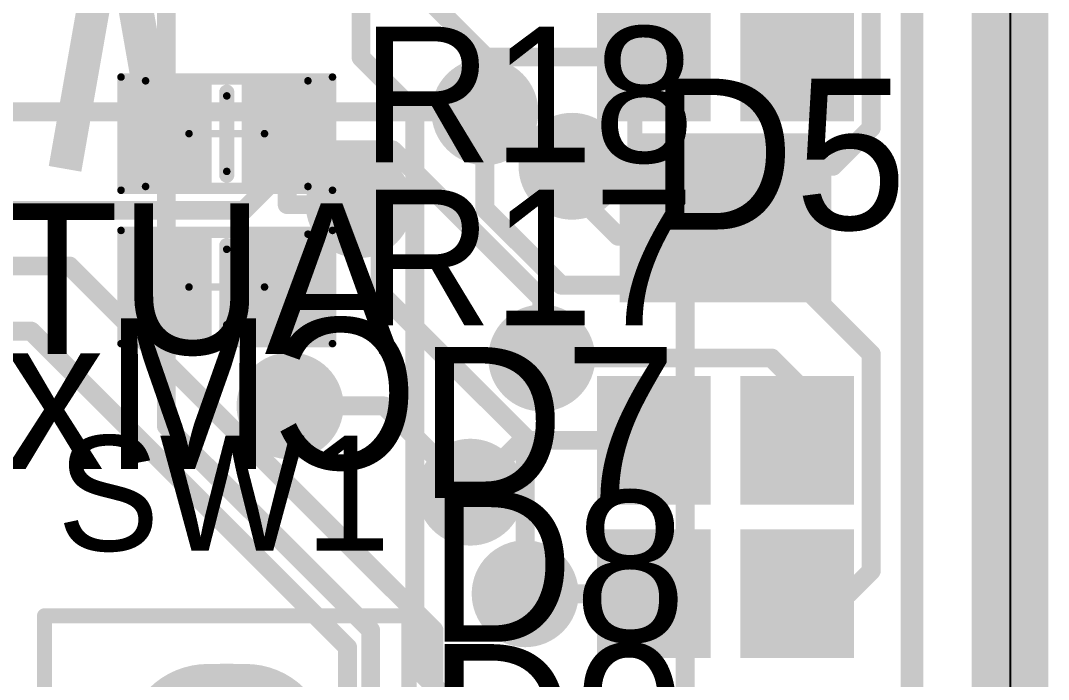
# Model space of a CAD drawing. Extents: x 50.3 to 133.3, y 75.7 to 118.9.
# Drawn here: x 119.7 to 133.31, y 85.73 to 94.46 of the extents above; entities that cross this region are included whole.
import ezdxf

# ---------------------------------------------------------------- set-up
doc = ezdxf.new("R2010")
doc.units = 0
doc.layers.get('0').update_dxf_attribs({"linetype": 'CONTINUOUS'})
for name, color, linetype in [('BOTTOMLAYER', 5, 'CONTINUOUS'), ('BOTTOMOVERLAY', 54, 'CONTINUOUS'), ('BOTTOMPASTE', 16, 'CONTINUOUS'), ('BOTTOMSOLDER', 6, 'CONTINUOUS'), ('INTERNALPLANE1', 76, 'CONTINUOUS'), ('INTERNALPLANE2', 16, 'CONTINUOUS'), ('KEEPOUTLAYER', 6, 'CONTINUOUS'), ('MECHANICAL13', 56, 'CONTINUOUS'), ('MECHANICAL15', 56, 'CONTINUOUS'), ('MULTILAYER', 9, 'CONTINUOUS'), ('PADHOLELAYER', 156, 'CONTINUOUS'), ('TOPLAYER', 1, 'CONTINUOUS'), ('TOPOVERLAY', 2, 'CONTINUOUS'), ('TOPPASTE', 8, 'CONTINUOUS'), ('TOPSOLDER', 216, 'CONTINUOUS'), ('VIAHOLELAYER', 16, 'CONTINUOUS')]:
    doc.layers.add(name, color=color, linetype=linetype)

# ---------------------------------------------------------------- blocks, each defined once
blk = doc.blocks.new('MELF_B_15')
at = {"layer": 'BOTTOMLAYER'}
for points in [[(-3.15, 1.3), (-3.15, -1.3), (-1.6, 1.3), (-1.6, -1.3)], [(1.6, 1.3), (1.6, -1.3), (3.15, 1.3), (3.15, -1.3)]]:
    blk.add_solid(points, dxfattribs=at)
at = {"layer": 'BOTTOMOVERLAY', "const_width": 0.2}
for points in [[(1.3, 1.2), (-1.3, 1.2)], [(1.11, -1.2), (1.11, 1.2)], [(1.3, -1.2), (1.3, 1.2)], [(1.3, -1.2), (-1.3, -1.2)]]:
    blk.add_lwpolyline(points, dxfattribs=at)
at = {"layer": 'BOTTOMOVERLAY', "const_width": 0.1}
for points in [[(-1.35, 1.2, 1), (-1.25, 1.2, 1)], [(1.06, 1.2, 1), (1.16, 1.2, 1)], [(1.25, 1.2, 1), (1.35, 1.2, 1)], [(1.25, 1.2, 1), (1.35, 1.2, 1)], [(-1.35, -1.2, 1), (-1.25, -1.2, 1)], [(1.06, -1.2, 1), (1.16, -1.2, 1)], [(1.25, -1.2, 1), (1.35, -1.2, 1)], [(1.25, -1.2, 1), (1.35, -1.2, 1)]]:
    blk.add_lwpolyline(points, format="xyb", close=True, dxfattribs=at)
at = {"layer": 'BOTTOMPASTE'}
for points in [[(-3.15, 1.3), (-3.15, -1.3), (-1.6, 1.3), (-1.6, -1.3)], [(1.6, 1.3), (1.6, -1.3), (3.15, 1.3), (3.15, -1.3)]]:
    blk.add_solid(points, dxfattribs=at)
at = {"layer": 'BOTTOMSOLDER'}
for points in [[(-3.252, 1.402), (-3.252, -1.402), (-1.498, 1.402), (-1.498, -1.402)], [(1.498, 1.402), (1.498, -1.402), (3.252, 1.402), (3.252, -1.402)]]:
    blk.add_solid(points, dxfattribs=at)
blk = doc.blocks.new('LED_805_GREEN_18')
at = {"layer": 'TOPLAYER'}
for points in [[(-1.6, 0.75), (-1.6, -0.75), (-0.3, 0.75), (-0.3, -0.75)], [(0.3, 0.75), (0.3, -0.75), (1.6, 0.75), (1.6, -0.75)]]:
    blk.add_solid(points, dxfattribs=at)
at = {"layer": 'TOPPASTE'}
for points in [[(-1.6, 0.75), (-1.6, -0.75), (-0.3, 0.75), (-0.3, -0.75)], [(0.3, 0.75), (0.3, -0.75), (1.6, 0.75), (1.6, -0.75)]]:
    blk.add_solid(points, dxfattribs=at)
at = {"layer": 'TOPSOLDER'}
for points in [[(-1.702, 0.852), (-1.702, -0.852), (-0.198, 0.852), (-0.198, -0.852)], [(0.198, 0.852), (0.198, -0.852), (1.702, 0.852), (1.702, -0.852)]]:
    blk.add_solid(points, dxfattribs=at)
blk = doc.blocks.new('LED_805_RED_20')
at = {"layer": 'TOPLAYER'}
for points in [[(-1.6, 0.75), (-1.6, -0.75), (-0.3, 0.75), (-0.3, -0.75)], [(0.3, 0.75), (0.3, -0.75), (1.6, 0.75), (1.6, -0.75)]]:
    blk.add_solid(points, dxfattribs=at)
at = {"layer": 'TOPPASTE'}
for points in [[(-1.6, 0.75), (-1.6, -0.75), (-0.3, 0.75), (-0.3, -0.75)], [(0.3, 0.75), (0.3, -0.75), (1.6, 0.75), (1.6, -0.75)]]:
    blk.add_solid(points, dxfattribs=at)
at = {"layer": 'TOPSOLDER'}
for points in [[(-1.702, 0.852), (-1.702, -0.852), (-0.198, 0.852), (-0.198, -0.852)], [(0.198, 0.852), (0.198, -0.852), (1.702, 0.852), (1.702, -0.852)]]:
    blk.add_solid(points, dxfattribs=at)
blk = doc.blocks.new('LED_805_BLUE_21')
at = {"layer": 'TOPLAYER'}
for points in [[(-1.6, 0.75), (-1.6, -0.75), (-0.3, 0.75), (-0.3, -0.75)], [(0.3, 0.75), (0.3, -0.75), (1.6, 0.75), (1.6, -0.75)]]:
    blk.add_solid(points, dxfattribs=at)
at = {"layer": 'TOPPASTE'}
for points in [[(-1.6, 0.75), (-1.6, -0.75), (-0.3, 0.75), (-0.3, -0.75)], [(0.3, 0.75), (0.3, -0.75), (1.6, 0.75), (1.6, -0.75)]]:
    blk.add_solid(points, dxfattribs=at)
at = {"layer": 'TOPSOLDER'}
for points in [[(-1.702, 0.852), (-1.702, -0.852), (-0.198, 0.852), (-0.198, -0.852)], [(0.198, 0.852), (0.198, -0.852), (1.702, 0.852), (1.702, -0.852)]]:
    blk.add_solid(points, dxfattribs=at)
blk = doc.blocks.new('RESC2012L_49')
at = {"layer": 'MECHANICAL13', "const_width": 0.1}
for points in [[(-1.075, 0.7), (-1.075, -0.7)], [(1.075, 0.7), (-1.075, 0.7)], [(1.075, 0.7), (1.075, -0.7)], [(1.075, -0.7), (-1.075, -0.7)]]:
    blk.add_lwpolyline(points, dxfattribs=at)
at = {"layer": 'MECHANICAL13', "const_width": 0.05}
for points in [[(-1.1, 0.7, 1), (-1.05, 0.7, 1)], [(-1.1, 0.7, 1), (-1.05, 0.7, 1)], [(1.05, 0.7, 1), (1.1, 0.7, 1)], [(1.05, 0.7, 1), (1.1, 0.7, 1)], [(-1.1, -0.7, 1), (-1.05, -0.7, 1)], [(-1.1, -0.7, 1), (-1.05, -0.7, 1)], [(1.05, -0.7, 1), (1.1, -0.7, 1)], [(1.05, -0.7, 1), (1.1, -0.7, 1)]]:
    blk.add_lwpolyline(points, format="xyb", close=True, dxfattribs=at)
at = {"layer": 'MECHANICAL15', "const_width": 0.1}
for points in [[(-1.4, 0.75), (-1.4, -0.75)], [(1.4, 0.75), (-1.4, 0.75)], [(1.4, 0.75), (1.4, -0.75)], [(0, 0.5), (0, -0.5)], [(0.5, 0), (-0.5, 0)], [(1.4, -0.75), (-1.4, -0.75)]]:
    blk.add_lwpolyline(points, dxfattribs=at)
at = {"layer": 'MECHANICAL15', "const_width": 0.05}
for points in [[(-1.425, 0.75, 1), (-1.375, 0.75, 1)], [(-1.425, 0.75, 1), (-1.375, 0.75, 1)], [(1.375, 0.75, 1), (1.425, 0.75, 1)], [(1.375, 0.75, 1), (1.425, 0.75, 1)], [(-0.025, 0.5, 1), (0.025, 0.5, 1)], [(-0.525, 0, 1), (-0.475, 0, 1)], [(0.475, 0, 1), (0.525, 0, 1)], [(-0.025, -0.5, 1), (0.025, -0.5, 1)], [(-1.425, -0.75, 1), (-1.375, -0.75, 1)], [(-1.425, -0.75, 1), (-1.375, -0.75, 1)], [(1.375, -0.75, 1), (1.425, -0.75, 1)], [(1.375, -0.75, 1), (1.425, -0.75, 1)]]:
    blk.add_lwpolyline(points, format="xyb", close=True, dxfattribs=at)
at = {"layer": 'TOPLAYER'}
for points in [[(-0.3, -0.65), (-0.3, 0.65), (-1.3, -0.65), (-1.3, 0.65)], [(1.3, -0.65), (1.3, 0.65), (0.3, -0.65), (0.3, 0.65)]]:
    blk.add_solid(points, dxfattribs=at)
at = {"layer": 'TOPOVERLAY', "const_width": 0.2}
blk.add_lwpolyline([(0, 0.55), (0, -0.55)], dxfattribs=at)
at = {"layer": 'TOPOVERLAY', "const_width": 0.1}
for points in [[(-0.05, 0.55, 1), (0.05, 0.55, 1)], [(-0.05, -0.55, 1), (0.05, -0.55, 1)]]:
    blk.add_lwpolyline(points, format="xyb", close=True, dxfattribs=at)
at = {"layer": 'TOPPASTE'}
for points in [[(-0.3, -0.65), (-0.3, 0.65), (-1.3, -0.65), (-1.3, 0.65)], [(1.3, -0.65), (1.3, 0.65), (0.3, -0.65), (0.3, 0.65)]]:
    blk.add_solid(points, dxfattribs=at)
at = {"layer": 'TOPSOLDER'}
for points in [[(-0.198, -0.752), (-0.198, 0.752), (-1.402, -0.752), (-1.402, 0.752)], [(1.402, -0.752), (1.402, 0.752), (0.198, -0.752), (0.198, 0.752)]]:
    blk.add_solid(points, dxfattribs=at)
blk = doc.blocks.new('RESC2012L_50')
at = {"layer": 'MECHANICAL13', "const_width": 0.1}
for points in [[(-1.075, 0.7), (-1.075, -0.7)], [(1.075, 0.7), (-1.075, 0.7)], [(1.075, 0.7), (1.075, -0.7)], [(1.075, -0.7), (-1.075, -0.7)]]:
    blk.add_lwpolyline(points, dxfattribs=at)
at = {"layer": 'MECHANICAL13', "const_width": 0.05}
for points in [[(-1.1, 0.7, 1), (-1.05, 0.7, 1)], [(-1.1, 0.7, 1), (-1.05, 0.7, 1)], [(1.05, 0.7, 1), (1.1, 0.7, 1)], [(1.05, 0.7, 1), (1.1, 0.7, 1)], [(-1.1, -0.7, 1), (-1.05, -0.7, 1)], [(-1.1, -0.7, 1), (-1.05, -0.7, 1)], [(1.05, -0.7, 1), (1.1, -0.7, 1)], [(1.05, -0.7, 1), (1.1, -0.7, 1)]]:
    blk.add_lwpolyline(points, format="xyb", close=True, dxfattribs=at)
at = {"layer": 'MECHANICAL15', "const_width": 0.1}
for points in [[(-1.4, 0.75), (-1.4, -0.75)], [(1.4, 0.75), (-1.4, 0.75)], [(1.4, 0.75), (1.4, -0.75)], [(0, 0.5), (0, -0.5)], [(0.5, 0), (-0.5, 0)], [(1.4, -0.75), (-1.4, -0.75)]]:
    blk.add_lwpolyline(points, dxfattribs=at)
at = {"layer": 'MECHANICAL15', "const_width": 0.05}
for points in [[(-1.425, 0.75, 1), (-1.375, 0.75, 1)], [(-1.425, 0.75, 1), (-1.375, 0.75, 1)], [(1.375, 0.75, 1), (1.425, 0.75, 1)], [(1.375, 0.75, 1), (1.425, 0.75, 1)], [(-0.025, 0.5, 1), (0.025, 0.5, 1)], [(-0.525, 0, 1), (-0.475, 0, 1)], [(0.475, 0, 1), (0.525, 0, 1)], [(-0.025, -0.5, 1), (0.025, -0.5, 1)], [(-1.425, -0.75, 1), (-1.375, -0.75, 1)], [(-1.425, -0.75, 1), (-1.375, -0.75, 1)], [(1.375, -0.75, 1), (1.425, -0.75, 1)], [(1.375, -0.75, 1), (1.425, -0.75, 1)]]:
    blk.add_lwpolyline(points, format="xyb", close=True, dxfattribs=at)
at = {"layer": 'TOPLAYER'}
for points in [[(-0.3, -0.65), (-0.3, 0.65), (-1.3, -0.65), (-1.3, 0.65)], [(1.3, -0.65), (1.3, 0.65), (0.3, -0.65), (0.3, 0.65)]]:
    blk.add_solid(points, dxfattribs=at)
at = {"layer": 'TOPOVERLAY', "const_width": 0.2}
blk.add_lwpolyline([(0, 0.55), (0, -0.55)], dxfattribs=at)
at = {"layer": 'TOPOVERLAY', "const_width": 0.1}
for points in [[(-0.05, 0.55, 1), (0.05, 0.55, 1)], [(-0.05, -0.55, 1), (0.05, -0.55, 1)]]:
    blk.add_lwpolyline(points, format="xyb", close=True, dxfattribs=at)
at = {"layer": 'TOPPASTE'}
for points in [[(-0.3, -0.65), (-0.3, 0.65), (-1.3, -0.65), (-1.3, 0.65)], [(1.3, -0.65), (1.3, 0.65), (0.3, -0.65), (0.3, 0.65)]]:
    blk.add_solid(points, dxfattribs=at)
at = {"layer": 'TOPSOLDER'}
for points in [[(-0.198, -0.752), (-0.198, 0.752), (-1.402, -0.752), (-1.402, 0.752)], [(1.402, -0.752), (1.402, 0.752), (0.198, -0.752), (0.198, 0.752)]]:
    blk.add_solid(points, dxfattribs=at)
blk = doc.blocks.new('SW_2__61')
at = {"layer": 'BOTTOMLAYER', "const_width": 2}
blk.add_lwpolyline([(-0.25, 2.54), (0.25, 2.54)], dxfattribs=at)
at = {"layer": 'BOTTOMLAYER', "const_width": 1}
for points in [[(-0.75, 2.54, 1), (0.25, 2.54, 1)], [(-0.25, 2.54, 1), (0.75, 2.54, 1)]]:
    blk.add_lwpolyline(points, format="xyb", close=True, dxfattribs=at)
at = {"layer": 'BOTTOMLAYER'}
blk.add_solid([(1.25, -3.54), (1.25, -1.54), (-1.25, -3.54), (-1.25, -1.54)], dxfattribs=at)
at = {"layer": 'BOTTOMSOLDER', "const_width": 2.203}
blk.add_lwpolyline([(-0.25, 2.54), (0.25, 2.54)], dxfattribs=at)
at = {"layer": 'BOTTOMSOLDER', "const_width": 1.102}
for points in [[(-0.801, 2.54, 1), (0.301, 2.54, 1)], [(-0.301, 2.54, 1), (0.801, 2.54, 1)]]:
    blk.add_lwpolyline(points, format="xyb", close=True, dxfattribs=at)
at = {"layer": 'BOTTOMSOLDER'}
blk.add_solid([(1.352, -3.642), (1.352, -1.438), (-1.352, -3.642), (-1.352, -1.438)], dxfattribs=at)
at = {"layer": 'INTERNALPLANE1', "const_width": 1.108}
for points in [[(-0.554, 2.54, 1), (0.554, 2.54, 1)], [(-0.554, -2.54, 1), (0.554, -2.54, 1)]]:
    blk.add_lwpolyline(points, format="xyb", close=True, dxfattribs=at)
at = {"layer": 'INTERNALPLANE2', "const_width": 1.108}
for points in [[(-0.554, 2.54, 1), (0.554, 2.54, 1)], [(-0.554, -2.54, 1), (0.554, -2.54, 1)]]:
    blk.add_lwpolyline(points, format="xyb", close=True, dxfattribs=at)
at = {"layer": 'MULTILAYER', "const_width": 2}
blk.add_lwpolyline([(-0.25, 2.54), (0.25, 2.54)], dxfattribs=at)
at = {"layer": 'MULTILAYER', "const_width": 1}
for points in [[(-0.75, 2.54, 1), (0.25, 2.54, 1)], [(-0.25, 2.54, 1), (0.75, 2.54, 1)]]:
    blk.add_lwpolyline(points, format="xyb", close=True, dxfattribs=at)
at = {"layer": 'MULTILAYER'}
blk.add_solid([(1.25, -3.54), (1.25, -1.54), (-1.25, -3.54), (-1.25, -1.54)], dxfattribs=at)
at = {"layer": 'PADHOLELAYER', "const_width": 0.6}
for points in [[(-0.3, 2.54, 1), (0.3, 2.54, 1)], [(-0.3, -2.54, 1), (0.3, -2.54, 1)]]:
    blk.add_lwpolyline(points, format="xyb", close=True, dxfattribs=at)
at = {"layer": 'TOPLAYER', "const_width": 2}
blk.add_lwpolyline([(-0.25, 2.54), (0.25, 2.54)], dxfattribs=at)
at = {"layer": 'TOPLAYER', "const_width": 1}
for points in [[(-0.75, 2.54, 1), (0.25, 2.54, 1)], [(-0.25, 2.54, 1), (0.75, 2.54, 1)]]:
    blk.add_lwpolyline(points, format="xyb", close=True, dxfattribs=at)
at = {"layer": 'TOPLAYER'}
blk.add_solid([(1.25, -3.54), (1.25, -1.54), (-1.25, -3.54), (-1.25, -1.54)], dxfattribs=at)
at = {"layer": 'TOPOVERLAY', "const_width": 0.2}
for points in [[(-2.413, -4.28), (-2.413, 4.28)], [(-2.413, 4.28), (2.413, 4.28)], [(2.413, -4.28), (2.413, 4.28)], [(-2.413, -4.28), (2.413, -4.28)]]:
    blk.add_lwpolyline(points, dxfattribs=at)
at = {"layer": 'TOPOVERLAY'}
for points, const_width in [([(-2.463, 4.28, 1), (-2.363, 4.28, 1)], 0.1), ([(-2.463, 4.28, 1), (-2.363, 4.28, 1)], 0.1), ([(2.363, 4.28, 1), (2.463, 4.28, 1)], 0.1), ([(2.363, 4.28, 1), (2.463, 4.28, 1)], 0.1), ([(-2.463, -4.28, 1), (-2.363, -4.28, 1)], 0.1), ([(-2.463, -4.28, 1), (-2.363, -4.28, 1)], 0.1), ([(2.363, -4.28, 1), (2.463, -4.28, 1)], 0.1), ([(2.363, -4.28, 1), (2.463, -4.28, 1)], 0.1), ([(0.126, -4.761, 1), (-0.124, -4.761, 1)], 0.25), ([(-0.186, -4.761, 1), (-0.062, -4.761, 1)], 0.125), ([(0.064, -4.761, 1), (0.189, -4.761, 1)], 0.125)]:
    blk.add_lwpolyline(points, format="xyb", close=True, dxfattribs=dict(at, const_width=const_width))
at = {"layer": 'TOPSOLDER', "const_width": 2.203}
blk.add_lwpolyline([(-0.25, 2.54), (0.25, 2.54)], dxfattribs=at)
at = {"layer": 'TOPSOLDER', "const_width": 1.102}
for points in [[(-0.801, 2.54, 1), (0.301, 2.54, 1)], [(-0.301, 2.54, 1), (0.801, 2.54, 1)]]:
    blk.add_lwpolyline(points, format="xyb", close=True, dxfattribs=at)
at = {"layer": 'TOPSOLDER'}
blk.add_solid([(1.352, -3.642), (1.352, -1.438), (-1.352, -3.642), (-1.352, -1.438)], dxfattribs=at)

msp = doc.modelspace()

# ---------------------------------------------------------------- linework, layer by layer
at = {"layer": 'BOTTOMLAYER'}
for points, const_width in [([(125.646, 93.254, 1), (126.046, 93.254, 1)], 0.4), ([(125.784, 93.254, 1), (125.909, 93.254, 1)], 0.125), ([(123.393, 92.749, 1), (123.518, 92.749, 1)], 0.125), ([(123.393, 92.749, 1), (123.518, 92.749, 1)], 0.125), ([(124.561, 92.749, 1), (124.686, 92.749, 1)], 0.125), ([(124.561, 92.749, 1), (124.686, 92.749, 1)], 0.125), ([(126.8, 92.532, 1), (127.2, 92.532, 1)], 0.4), ([(126.938, 92.532, 1), (127.062, 92.532, 1)], 0.125), ([(123.981, 92.024, 1), (124.381, 92.024, 1)], 0.4), ([(126.938, 92.215, 1), (127.062, 92.215, 1)], 0.125), ([(126.938, 92.215, 1), (127.062, 92.215, 1)], 0.125), ([(124.118, 92.024, 1), (124.243, 92.024, 1)], 0.125), ([(122.592, 91.948, 1), (122.717, 91.948, 1)], 0.125), ([(122.592, 91.948, 1), (122.717, 91.948, 1)], 0.125), ([(124.398, 91.745, 1), (124.522, 91.745, 1)], 0.125), ([(124.398, 91.745, 1), (124.522, 91.745, 1)], 0.125), ([(127.547, 91.605, 1), (127.672, 91.605, 1)], 0.125), ([(127.547, 91.605, 1), (127.672, 91.605, 1)], 0.125), ([(128.436, 91.605, 1), (128.561, 91.605, 1)], 0.125), ([(128.436, 91.605, 1), (128.561, 91.605, 1)], 0.125), ([(128.436, 91.605, 1), (128.561, 91.605, 1)], 0.125), ([(128.97, 91.605, 1), (129.094, 91.605, 1)], 0.125), ([(120.283, 91.211, 1), (120.408, 91.211, 1)], 0.125), ([(120.283, 91.211, 1), (120.408, 91.211, 1)], 0.125), ([(124.398, 90.858, 1), (124.522, 90.858, 1)], 0.125), ([(124.398, 90.858, 1), (124.522, 90.858, 1)], 0.125), ([(126.536, 90.775, 1), (126.661, 90.775, 1)], 0.125), ([(126.536, 90.775, 1), (126.661, 90.775, 1)], 0.125), ([(119.775, 90.348, 1), (119.9, 90.348, 1)], 0.125), ([(119.775, 90.348, 1), (119.9, 90.348, 1)], 0.125), ([(126.398, 89.992, 1), (126.798, 89.992, 1)], 0.4), ([(126.536, 89.992, 1), (126.661, 89.992, 1)], 0.125), ([(123.066, 89.357, 1), (123.466, 89.357, 1)], 0.4), ([(123.204, 89.357, 1), (123.329, 89.357, 1)], 0.125), ([(124.448, 89.357, 1), (124.573, 89.357, 1)], 0.125), ([(124.448, 89.357, 1), (124.573, 89.357, 1)], 0.125), ([(126.316, 88.939, 1), (126.441, 88.939, 1)], 0.125), ([(126.316, 88.939, 1), (126.441, 88.939, 1)], 0.125), ([(125.454, 88.214, 1), (125.854, 88.214, 1)], 0.4), ([(125.591, 88.214, 1), (125.716, 88.214, 1)], 0.125), ([(126.179, 86.868, 1), (126.579, 86.868, 1)], 0.4), ([(126.316, 86.868, 1), (126.441, 86.868, 1)], 0.125), ([(125.109, 86.385, 1), (125.234, 86.385, 1)], 0.125), ([(125.109, 86.385, 1), (125.234, 86.385, 1)], 0.125), ([(123.966, 86.157, 1), (124.091, 86.157, 1)], 0.125), ([(123.966, 86.157, 1), (124.091, 86.157, 1)], 0.125)]:
    msp.add_lwpolyline(points, format="xyb", close=True, dxfattribs=dict(at, const_width=const_width))
at = {"layer": 'BOTTOMLAYER', "const_width": 0.25}
for points in [[(113.97, 93.254), (125.846, 93.254)], [(122.654, 91.948), (123.456, 92.749)], [(123.456, 92.749), (124.624, 92.749)], [(124.624, 92.749), (126.598, 90.775)], [(127, 92.215), (127, 92.532)], [(127, 92.215), (127.61, 91.605)], [(124.181, 92.024), (124.46, 91.745)], [(113.817, 91.948), (122.654, 91.948)], [(124.46, 90.858), (124.46, 91.745)], [(127.61, 91.605), (128.499, 91.605)], [(128.499, 91.605), (129.032, 91.605)], [(128.499, 85.547), (128.499, 91.605)], [(109.703, 91.211), (120.345, 91.211)], [(120.345, 91.211), (125.171, 86.385)], [(124.46, 90.858), (126.379, 88.939)], [(126.598, 89.992), (126.598, 90.775)], [(111.582, 90.348), (119.837, 90.348)], [(119.837, 90.348), (124.028, 86.157)], [(123.266, 89.357), (124.511, 89.357)], [(124.511, 89.357), (125.654, 88.214)], [(126.379, 86.868), (126.379, 88.939)], [(125.171, 83.718), (125.171, 86.385)], [(124.028, 82.906), (124.028, 86.157)]]:
    msp.add_lwpolyline(points, dxfattribs=at)
at = {"layer": 'BOTTOMOVERLAY', "const_width": 0.5}
msp.add_lwpolyline([(118.757, 93.973, -0.87737), (122.555, 98.552)], format="xyb", dxfattribs=at)
at = {"layer": 'BOTTOMOVERLAY'}
for points in [[(121.362, 92.505), (121.815, 92.584), (120.96, 94.789), (121.412, 94.869)], [(120.071, 92.536), (120.502, 92.46), (120.473, 94.818), (120.904, 94.742)]]:
    msp.add_solid(points, dxfattribs=at)
at = {"layer": 'BOTTOMSOLDER', "const_width": 0.502}
for points in [[(125.596, 93.254, 1), (126.097, 93.254, 1)], [(126.749, 92.532, 1), (127.251, 92.532, 1)], [(123.93, 92.024, 1), (124.431, 92.024, 1)], [(126.347, 89.992, 1), (126.849, 89.992, 1)], [(123.015, 89.357, 1), (123.517, 89.357, 1)], [(125.403, 88.214, 1), (125.905, 88.214, 1)], [(126.128, 86.868, 1), (126.63, 86.868, 1)]]:
    msp.add_lwpolyline(points, format="xyb", close=True, dxfattribs=at)
at = {"layer": 'INTERNALPLANE1'}
msp.add_line((132.8, 118.2), (132.8, 76.2), dxfattribs=at)
at = {"layer": 'INTERNALPLANE1', "const_width": 1.016}
msp.add_lwpolyline([(132.8, 76.2), (132.8, 118.2)], dxfattribs=at)
at = {"layer": 'INTERNALPLANE1', "const_width": 0.708}
for points in [[(125.492, 93.254, 1), (126.2, 93.254, 1)], [(126.646, 92.532, 1), (127.354, 92.532, 1)], [(123.827, 92.024, 1), (124.535, 92.024, 1)], [(126.244, 89.992, 1), (126.952, 89.992, 1)], [(122.912, 89.357, 1), (123.62, 89.357, 1)], [(125.3, 88.214, 1), (126.008, 88.214, 1)], [(126.025, 86.868, 1), (126.733, 86.868, 1)]]:
    msp.add_lwpolyline(points, format="xyb", close=True, dxfattribs=at)
at = {"layer": 'INTERNALPLANE2'}
msp.add_line((132.8, 118.2), (132.8, 76.2), dxfattribs=at)
at = {"layer": 'INTERNALPLANE2', "const_width": 1.016}
msp.add_lwpolyline([(132.8, 76.2), (132.8, 118.2)], dxfattribs=at)
at = {"layer": 'INTERNALPLANE2', "const_width": 0.708}
for points in [[(125.492, 93.254, 1), (126.2, 93.254, 1)], [(126.646, 92.532, 1), (127.354, 92.532, 1)], [(123.827, 92.024, 1), (124.535, 92.024, 1)], [(126.244, 89.992, 1), (126.952, 89.992, 1)], [(122.912, 89.357, 1), (123.62, 89.357, 1)], [(125.3, 88.214, 1), (126.008, 88.214, 1)], [(126.025, 86.868, 1), (126.733, 86.868, 1)]]:
    msp.add_lwpolyline(points, format="xyb", close=True, dxfattribs=at)
at = {"layer": 'KEEPOUTLAYER', "const_width": 0.3}
msp.add_lwpolyline([(131.5, 80.123), (131.5, 114.3)], dxfattribs=at)
at = {"layer": 'MULTILAYER', "const_width": 0.4}
for points in [[(125.646, 93.254, 1), (126.046, 93.254, 1)], [(126.8, 92.532, 1), (127.2, 92.532, 1)], [(123.981, 92.024, 1), (124.381, 92.024, 1)], [(126.398, 89.992, 1), (126.798, 89.992, 1)], [(123.066, 89.357, 1), (123.466, 89.357, 1)], [(125.454, 88.214, 1), (125.854, 88.214, 1)], [(126.179, 86.868, 1), (126.579, 86.868, 1)]]:
    msp.add_lwpolyline(points, format="xyb", close=True, dxfattribs=at)
at = {"layer": 'TOPLAYER', "const_width": 0.25}
for points in [[(130.962, 93.04), (130.962, 96.317)], [(121.628, 92.964), (121.628, 95.504)], [(124.206, 93.973), (124.206, 95.504)], [(124.739, 95.098), (125.857, 93.98)], [(129.982, 93.98), (129.982, 94.894)], [(124.206, 93.973), (124.917, 93.262)], [(125.857, 93.98), (128.082, 93.98)], [(124.917, 85.903), (124.917, 93.262)], [(125.846, 91.967), (125.846, 93.254)], [(130.454, 92.532), (130.962, 93.04)], [(121.628, 90.932), (121.628, 92.964)], [(123.228, 92.024), (123.228, 92.964)], [(127, 92.532), (130.454, 92.532)], [(123.228, 92.024), (124.181, 92.024)], [(125.846, 91.967), (126.856, 90.957)], [(121.628, 89.09), (121.628, 90.932)], [(123.228, 89.395), (123.228, 90.932)], [(126.856, 90.957), (130.048, 90.957)], [(130.048, 90.957), (130.962, 90.043)], [(126.598, 89.992), (129.642, 89.992)], [(129.642, 89.992), (129.982, 89.652)], [(130.962, 87.173), (130.962, 90.043)], [(129.982, 88.9), (129.982, 89.652)], [(123.228, 89.395), (123.266, 89.357)], [(121.628, 89.09), (124.333, 86.385)], [(125.654, 88.214), (126.34, 88.9)], [(126.34, 88.9), (128.082, 88.9)], [(130.658, 86.868), (130.962, 87.173)], [(126.379, 86.868), (128.082, 86.868)], [(129.982, 86.868), (130.658, 86.868)], [(124.333, 78.486), (124.333, 86.385)], [(124.917, 85.903), (125.984, 84.836)]]:
    msp.add_lwpolyline(points, dxfattribs=at)
at = {"layer": 'TOPLAYER'}
for points, const_width in [([(124.144, 93.973, 1), (124.268, 93.973, 1)], 0.125), ([(124.144, 93.973, 1), (124.268, 93.973, 1)], 0.125), ([(125.795, 93.98, 1), (125.919, 93.98, 1)], 0.125), ([(125.795, 93.98, 1), (125.919, 93.98, 1)], 0.125), ([(128.019, 93.98, 1), (128.144, 93.98, 1)], 0.125), ([(129.92, 93.98, 1), (130.045, 93.98, 1)], 0.125), ([(125.646, 93.254, 1), (126.046, 93.254, 1)], 0.4), ([(124.855, 93.262, 1), (124.98, 93.262, 1)], 0.125), ([(124.855, 93.262, 1), (124.98, 93.262, 1)], 0.125), ([(125.784, 93.254, 1), (125.909, 93.254, 1)], 0.125), ([(130.9, 93.04, 1), (131.025, 93.04, 1)], 0.125), ([(130.9, 93.04, 1), (131.025, 93.04, 1)], 0.125), ([(121.566, 92.964, 1), (121.691, 92.964, 1)], 0.125), ([(121.566, 92.964, 1), (121.691, 92.964, 1)], 0.125), ([(123.165, 92.964, 1), (123.29, 92.964, 1)], 0.125), ([(126.8, 92.532, 1), (127.2, 92.532, 1)], 0.4), ([(126.938, 92.532, 1), (127.062, 92.532, 1)], 0.125), ([(130.392, 92.532, 1), (130.517, 92.532, 1)], 0.125), ([(130.392, 92.532, 1), (130.517, 92.532, 1)], 0.125), ([(123.981, 92.024, 1), (124.381, 92.024, 1)], 0.4), ([(123.165, 92.024, 1), (123.29, 92.024, 1)], 0.125), ([(123.165, 92.024, 1), (123.29, 92.024, 1)], 0.125), ([(124.118, 92.024, 1), (124.243, 92.024, 1)], 0.125), ([(125.784, 91.967, 1), (125.909, 91.967, 1)], 0.125), ([(125.784, 91.967, 1), (125.909, 91.967, 1)], 0.125), ([(121.566, 90.932, 1), (121.691, 90.932, 1)], 0.125), ([(121.566, 90.932, 1), (121.691, 90.932, 1)], 0.125), ([(123.165, 90.932, 1), (123.29, 90.932, 1)], 0.125), ([(126.793, 90.957, 1), (126.918, 90.957, 1)], 0.125), ([(126.793, 90.957, 1), (126.918, 90.957, 1)], 0.125), ([(129.986, 90.957, 1), (130.11, 90.957, 1)], 0.125), ([(129.986, 90.957, 1), (130.11, 90.957, 1)], 0.125), ([(126.398, 89.992, 1), (126.798, 89.992, 1)], 0.4), ([(126.536, 89.992, 1), (126.661, 89.992, 1)], 0.125), ([(129.579, 89.992, 1), (129.704, 89.992, 1)], 0.125), ([(129.579, 89.992, 1), (129.704, 89.992, 1)], 0.125), ([(130.9, 90.043, 1), (131.025, 90.043, 1)], 0.125), ([(130.9, 90.043, 1), (131.025, 90.043, 1)], 0.125), ([(123.066, 89.357, 1), (123.466, 89.357, 1)], 0.4), ([(129.92, 89.652, 1), (130.045, 89.652, 1)], 0.125), ([(129.92, 89.652, 1), (130.045, 89.652, 1)], 0.125), ([(123.165, 89.395, 1), (123.29, 89.395, 1)], 0.125), ([(123.165, 89.395, 1), (123.29, 89.395, 1)], 0.125), ([(123.204, 89.357, 1), (123.329, 89.357, 1)], 0.125), ([(121.566, 89.09, 1), (121.691, 89.09, 1)], 0.125), ([(121.566, 89.09, 1), (121.691, 89.09, 1)], 0.125), ([(126.277, 88.9, 1), (126.402, 88.9, 1)], 0.125), ([(126.277, 88.9, 1), (126.402, 88.9, 1)], 0.125), ([(128.019, 88.9, 1), (128.144, 88.9, 1)], 0.125), ([(129.92, 88.9, 1), (130.045, 88.9, 1)], 0.125), ([(125.454, 88.214, 1), (125.854, 88.214, 1)], 0.4), ([(125.591, 88.214, 1), (125.716, 88.214, 1)], 0.125), ([(126.179, 86.868, 1), (126.579, 86.868, 1)], 0.4), ([(130.9, 87.173, 1), (131.025, 87.173, 1)], 0.125), ([(130.9, 87.173, 1), (131.025, 87.173, 1)], 0.125), ([(126.316, 86.868, 1), (126.441, 86.868, 1)], 0.125), ([(128.019, 86.868, 1), (128.144, 86.868, 1)], 0.125), ([(129.92, 86.868, 1), (130.045, 86.868, 1)], 0.125), ([(130.595, 86.868, 1), (130.72, 86.868, 1)], 0.125), ([(130.595, 86.868, 1), (130.72, 86.868, 1)], 0.125), ([(124.271, 86.385, 1), (124.395, 86.385, 1)], 0.125), ([(124.271, 86.385, 1), (124.395, 86.385, 1)], 0.125), ([(124.855, 85.903, 1), (124.98, 85.903, 1)], 0.125), ([(124.855, 85.903, 1), (124.98, 85.903, 1)], 0.125)]:
    msp.add_lwpolyline(points, format="xyb", close=True, dxfattribs=dict(at, const_width=const_width))
at = {"layer": 'TOPSOLDER', "const_width": 0.502}
for points in [[(125.596, 93.254, 1), (126.097, 93.254, 1)], [(126.749, 92.532, 1), (127.251, 92.532, 1)], [(123.93, 92.024, 1), (124.431, 92.024, 1)], [(126.347, 89.992, 1), (126.849, 89.992, 1)], [(123.015, 89.357, 1), (123.517, 89.357, 1)], [(125.403, 88.214, 1), (125.905, 88.214, 1)], [(126.128, 86.868, 1), (126.63, 86.868, 1)]]:
    msp.add_lwpolyline(points, format="xyb", close=True, dxfattribs=at)
at = {"layer": 'VIAHOLELAYER', "const_width": 0.2}
for points in [[(125.746, 93.254, 1), (125.946, 93.254, 1)], [(126.9, 92.532, 1), (127.1, 92.532, 1)], [(124.081, 92.024, 1), (124.281, 92.024, 1)], [(126.498, 89.992, 1), (126.698, 89.992, 1)], [(123.166, 89.357, 1), (123.366, 89.357, 1)], [(125.554, 88.214, 1), (125.754, 88.214, 1)], [(126.279, 86.868, 1), (126.479, 86.868, 1)]]:
    msp.add_lwpolyline(points, format="xyb", close=True, dxfattribs=at)

# ---------------------------------------------------------------- block references
for name, p, rotation in [('MELF_B_15', (129.032, 93.98), 270), ('LED_805_GREEN_18', (129.032, 93.98), 180), ('RESC2012L_50', (122.428, 92.964), 180), ('RESC2012L_49', (122.428, 90.932), 180), ('LED_805_RED_20', (129.032, 88.9), 180), ('LED_805_BLUE_21', (129.032, 86.868), 180)]:
    msp.add_blockref(name, p, dxfattribs=dict(rotation=rotation))
msp.add_blockref('SW_2__61', (122.428, 82.296))

# ---------------------------------------------------------------- texts
at = {"layer": 'BOTTOMOVERLAY', "text_generation_flag": 2}
for s, p in [('AUTMan', (124.714, 90.043)), ('CMx-V1.0', (124.968, 88.519))]:
    msp.add_text(s, height=2, rotation=360, dxfattribs=at).set_placement(p)
at = {"layer": 'TOPOVERLAY'}
for s, height, p in [('R18', 1.8, (124.206, 92.583)), ('D5', 2, (128.016, 91.694)), ('R17', 1.8, (124.206, 90.424)), ('D7', 2, (124.968, 88.138)), ('SW1', 1.524, (120.18, 87.439)), ('D8', 2, (125.095, 86.233))]:
    msp.add_text(s, height=height, dxfattribs=at).set_placement(p)
msp.add_text('D9', height=2, rotation=360, dxfattribs=at).set_placement((125.095, 84.201))

doc.saveas('drawing.dxf')
